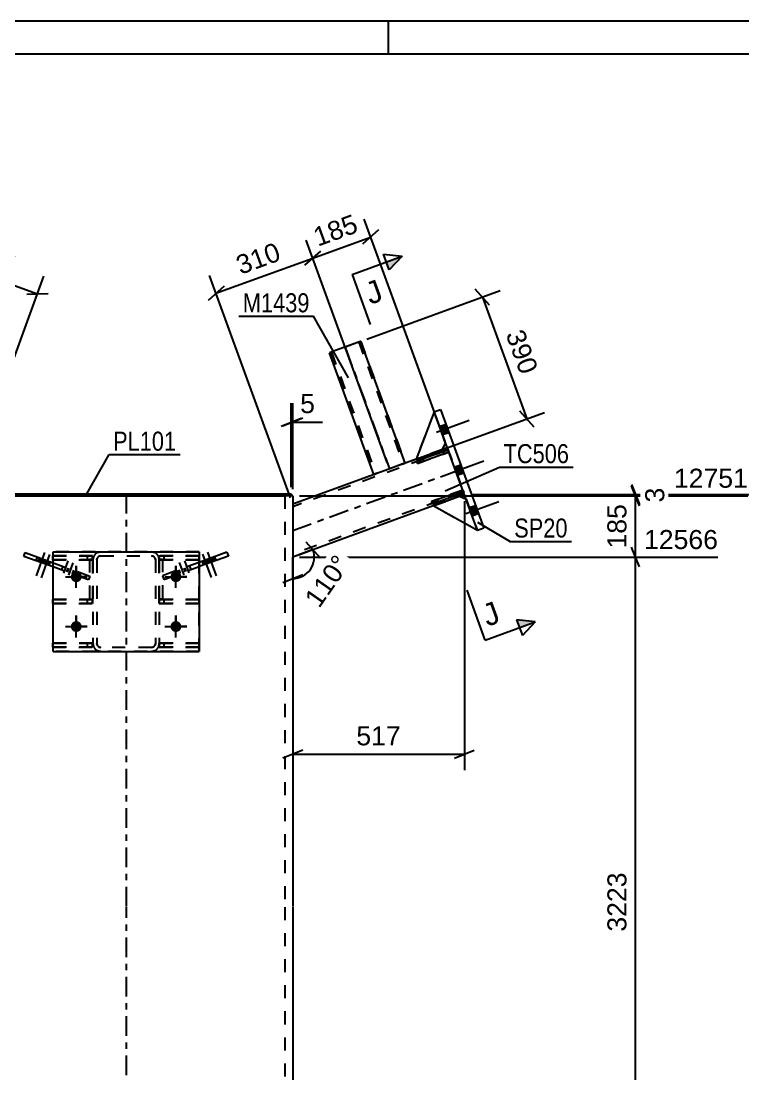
# Model space of a CAD drawing. Header units: millimetres. Extents: x 0 to 841, y 0 to 1249.
# Drawn here: x 365.7 to 474.3, y 435.5 to 594 of the extents above; entities that cross this region are included whole.
import ezdxf

# ---------------------------------------------------------------- set-up
doc = ezdxf.new("R2010")
doc.units = ezdxf.units.MM
doc.linetypes.add('DXK_LINE_DOT2', pattern=[3.9198, 1.9599, -1.9599])
doc.linetypes.add('DXK_LINE_DOT3', pattern=[5.9187, 2.979, -0.9799, 0.9799, -0.9799])
doc.styles.add('Arial', font='ARIAL.TTF', dxfattribs={"height": 0.2})
doc.styles.add('Arial Narrow', font='ARIALN.TTF', dxfattribs={"height": 0.2})

# ---------------------------------------------------------------- blocks, each defined once
blk = doc.blocks.new('Unknown-284856767-1127')
at = {"color": 5, "linetype": 'Continuous'}
for p, q in [((841, 594), (0, 594)), ((421, 589), (421, 594)), ((836, 589), (5, 589))]:
    blk.add_line(p, q, dxfattribs=at)
blk = doc.blocks.new('Bolt-284856767-4712 - 4704')
at = {"color": 1, "linetype": 'Continuous'}
for p, q in [((373.98, 511.99), (373.98, 510.89)), ((388.98, 511.99), (388.98, 510.89)), ((372.33, 510.34), (373.43, 510.34)), ((373.98, 508.69), (373.98, 509.79)), ((375.63, 510.34), (374.53, 510.34)), ((387.33, 510.34), (388.43, 510.34)), ((388.98, 508.69), (388.98, 509.79)), ((390.63, 510.34), (389.53, 510.34)), ((373.98, 504.49), (373.98, 503.39)), ((388.98, 504.49), (388.98, 503.39)), ((372.33, 502.84), (373.43, 502.84)), ((375.63, 502.84), (374.53, 502.84)), ((387.33, 502.84), (388.43, 502.84)), ((390.63, 502.84), (389.53, 502.84)), ((373.98, 501.19), (373.98, 502.29)), ((388.98, 501.19), (388.98, 502.29))]:
    blk.add_line(p, q, dxfattribs=at)
blk = doc.blocks.new('Part-284856767-4914 - 4704')
at = {"color": 7, "linetype": 'DXK_LINE_DOT2'}
for p, q in [((416.46, 545.64), (412.41, 544.17)), ((416.35, 545.6), (412.41, 544.17)), ((416.5, 545.66), (412.56, 544.23)), ((416.35, 545.6), (416.44, 545.64)), ((416.44, 545.64), (416.46, 545.64)), ((416.64, 545.71), (416.46, 545.64)), ((416.46, 545.64), (416.5, 545.66)), ((416.5, 545.66), (416.52, 545.67)), ((416.5, 545.66), (416.52, 545.67)), ((416.52, 545.67), (416.52, 545.67)), ((416.52, 545.67), (423.19, 527.34)), ((416.52, 545.67), (423.19, 527.34)), ((416.76, 545.75), (416.64, 545.71)), ((416.8, 545.77), (416.76, 545.75)), ((416.8, 545.77), (423.47, 527.44)), ((412.15, 544.08), (412.11, 544.06)), ((412.11, 544.06), (418.78, 525.73)), ((412.27, 544.12), (412.15, 544.08)), ((412.41, 544.17), (412.27, 544.12)), ((412.39, 544.16), (412.41, 544.17)), ((412.39, 544.16), (412.41, 544.17)), ((412.39, 544.16), (412.39, 544.16)), ((412.39, 544.16), (419.06, 525.83)), ((412.39, 544.16), (419.06, 525.84)), ((412.41, 544.17), (412.45, 544.19)), ((412.45, 544.19), (412.47, 544.19)), ((412.47, 544.19), (412.56, 544.23)), ((423.13, 527.32), (419.12, 525.86)), ((423.13, 527.32), (419.12, 525.86)), ((423.02, 527.28), (419.14, 525.87)), ((423.11, 527.31), (419.23, 525.9)), ((423.11, 527.31), (423.02, 527.28)), ((423.17, 527.33), (423.11, 527.31)), ((423.11, 527.31), (423.17, 527.33)), ((423.13, 527.32), (423.31, 527.38)), ((423.31, 527.38), (423.13, 527.32)), ((423.19, 527.34), (423.17, 527.33)), ((423.17, 527.33), (423.19, 527.34)), ((423.19, 527.34), (423.19, 527.34)), ((423.31, 527.38), (423.43, 527.43)), ((423.43, 527.43), (423.31, 527.38)), ((423.43, 527.43), (423.47, 527.44)), ((423.47, 527.44), (423.43, 527.43)), ((423.47, 527.44), (423.47, 527.45)), ((423.47, 527.44), (423.47, 527.44)), ((418.78, 525.73), (418.77, 525.74)), ((418.82, 525.75), (418.78, 525.73)), ((418.78, 525.73), (418.82, 525.75)), ((418.78, 525.73), (418.78, 525.73)), ((418.94, 525.79), (418.82, 525.75)), ((418.82, 525.75), (418.94, 525.79)), ((419.12, 525.86), (418.94, 525.79)), ((418.94, 525.79), (419.12, 525.86)), ((419.06, 525.84), (419.06, 525.83)), ((419.08, 525.84), (419.06, 525.84)), ((419.06, 525.83), (419.08, 525.84)), ((419.14, 525.87), (419.08, 525.84)), ((419.08, 525.84), (419.14, 525.86)), ((419.14, 525.86), (419.23, 525.9))]:
    blk.add_line(p, q, dxfattribs=at)
at = {"color": 2, "linetype": 'Continuous'}
for p, q in [((416.46, 545.64), (412.45, 544.19)), ((416.46, 545.64), (416.64, 545.71)), ((416.64, 545.71), (416.76, 545.75)), ((416.76, 545.75), (416.8, 545.77)), ((416.8, 545.77), (416.8, 545.77)), ((423.47, 527.45), (416.8, 545.77)), ((412.11, 544.06), (412.15, 544.07)), ((412.11, 544.06), (412.11, 544.06)), ((418.77, 525.74), (412.11, 544.06)), ((412.15, 544.07), (412.27, 544.12)), ((412.27, 544.12), (412.45, 544.19))]:
    blk.add_line(p, q, dxfattribs=at)
at = {"color": 7, "linetype": 'DXK_LINE_DOT3'}
blk.add_line((414.46, 544.91), (421.13, 526.59), dxfattribs=at)
blk = doc.blocks.new('Bolt-284856767-4799 - 4704')
at = {"linetype": 'Continuous'}
for points in [[(430.06, 532.08), (429.61, 533.3), (428.67, 532.96), (429.12, 531.74)], [(430.06, 532.08), (429.61, 533.3), (428.67, 532.96), (429.12, 531.74)], [(430.06, 532.08), (429.61, 533.3), (428.67, 532.96), (429.12, 531.74)], [(432.28, 525.97), (431.83, 527.19), (430.89, 526.85), (431.34, 525.63)], [(432.28, 525.97), (431.83, 527.19), (430.89, 526.85), (431.34, 525.63)], [(434.5, 519.86), (434.06, 521.08), (433.12, 520.74), (433.56, 519.52)], [(434.5, 519.86), (434.06, 521.08), (433.12, 520.74), (433.56, 519.52)], [(434.5, 519.86), (434.06, 521.08), (433.12, 520.74), (433.56, 519.52)]]:
    blk.add_hatch(color=1, dxfattribs=at).paths.add_polyline_path(points)
at = {"color": 1, "linetype": 'Continuous'}
for p, q in [((428.19, 532.09), (433.12, 533.89)), ((428.19, 532.09), (433.12, 533.89)), ((428.19, 532.09), (433.12, 533.89)), ((428.67, 532.96), (429.61, 533.3)), ((428.67, 532.96), (429.61, 533.3)), ((428.67, 532.96), (429.61, 533.3)), ((429.12, 531.74), (430.06, 532.08)), ((429.12, 531.74), (430.06, 532.08)), ((429.12, 531.74), (430.06, 532.08)), ((430.41, 525.98), (435.35, 527.78)), ((430.41, 525.98), (435.35, 527.78)), ((430.89, 526.85), (431.83, 527.19)), ((430.89, 526.85), (431.83, 527.19)), ((431.34, 525.63), (432.28, 525.97)), ((431.34, 525.63), (432.28, 525.97)), ((432.63, 519.88), (437.57, 521.67)), ((432.63, 519.88), (437.57, 521.67)), ((432.63, 519.88), (437.57, 521.67)), ((433.12, 520.74), (434.06, 521.08)), ((433.12, 520.74), (434.06, 521.08)), ((433.12, 520.74), (434.06, 521.08)), ((433.56, 519.52), (434.5, 519.86)), ((433.56, 519.52), (434.5, 519.86)), ((433.56, 519.52), (434.5, 519.86))]:
    blk.add_line(p, q, dxfattribs=at)
blk = doc.blocks.new('Bolt-284856767-4801 - 4704')
at = {"linetype": 'Continuous'}
for points in [[(373.15, 510.34, -1), (374.8, 510.34, -1)], [(388.15, 510.34, -1), (389.8, 510.34, -1)], [(373.15, 502.84, -1), (374.8, 502.84, -1)], [(388.15, 502.84, -1), (389.8, 502.84, -1)]]:
    blk.add_hatch(color=1, dxfattribs=at).paths.add_polyline_path(points)
at = {"color": 1, "linetype": 'Continuous'}
for p, q in [((373.98, 508.69), (373.98, 511.99)), ((388.98, 508.69), (388.98, 511.99)), ((372.33, 510.34), (375.63, 510.34)), ((387.33, 510.34), (390.63, 510.34)), ((373.98, 501.19), (373.98, 504.49)), ((388.98, 501.19), (388.98, 504.49)), ((372.33, 502.84), (375.63, 502.84)), ((387.33, 502.84), (390.63, 502.84))]:
    blk.add_line(p, q, dxfattribs=at)
blk = doc.blocks.new('Part-284856767-4922 - 4704')
at = {"color": 2, "linetype": 'Continuous'}
for p, q in [((427.87, 535.17), (425.14, 528.05)), ((425.14, 528.05), (429.13, 529.51)), ((429.13, 529.51), (429.58, 530.47))]:
    blk.add_line(p, q, dxfattribs=at)
at = {"color": 7, "linetype": 'DXK_LINE_DOT2'}
blk.add_line((429.58, 530.47), (427.87, 535.17), dxfattribs=at)
blk = doc.blocks.new('Part-284856767-4806 - 4704')
at = {"color": 7, "linetype": 'DXK_LINE_DOT2'}
for p, q in [((432.16, 523.37), (427.46, 521.66)), ((431.45, 523.12), (431.59, 522.74)), ((432.3, 523), (432.16, 523.37)), ((427.46, 521.66), (427.6, 521.29)), ((427.6, 521.29), (432.3, 523))]:
    blk.add_line(p, q, dxfattribs=at)
blk = doc.blocks.new('Part-284856767-4807 - 4704')
at = {"color": 2, "linetype": 'Continuous'}
for p, q in [((425.24, 527.77), (429.94, 529.48)), ((429.94, 529.48), (430.07, 529.11)), ((430.07, 529.11), (425.37, 527.4)), ((425.37, 527.4), (425.24, 527.77))]:
    blk.add_line(p, q, dxfattribs=at)
at = {"color": 7, "linetype": 'DXK_LINE_DOT2'}
blk.add_line((429.37, 528.85), (429.23, 529.23), dxfattribs=at)
blk = doc.blocks.new('Part-284856767-4884 - 4704')
at = {"color": 2, "linetype": 'Continuous'}
for p, q in [((427.87, 535.17), (428.81, 535.51)), ((434.37, 517.31), (427.87, 535.17)), ((428.81, 535.51), (435.31, 517.65)), ((435.31, 517.65), (434.37, 517.31))]:
    blk.add_line(p, q, dxfattribs=at)
blk = doc.blocks.new('Part-284856767-4756 - 4704')
at = {"color": 7, "linetype": 'DXK_LINE_DOT2'}
for p, q in [((370.48, 499.09), (370.48, 514.09)), ((392.48, 514.09), (370.48, 514.09)), ((392.48, 499.09), (392.48, 514.09)), ((392.48, 499.09), (370.48, 499.09))]:
    blk.add_line(p, q, dxfattribs=at)
blk = doc.blocks.new('Part-284856767-4758 - 4704')
at = {"color": 7, "linetype": 'DXK_LINE_DOT2'}
for p, q in [((377.22, 514), (377.68, 514.09)), ((377.68, 514.09), (377.22, 514)), ((377.68, 514.09), (385.28, 514.09)), ((385.28, 514.09), (385.74, 514)), ((385.74, 514), (385.28, 514.09)), ((376.48, 512.89), (376.57, 513.35)), ((376.57, 513.35), (376.48, 512.89)), ((376.48, 512.89), (376.48, 500.29)), ((377.12, 513.12), (377.08, 512.89)), ((377.08, 512.89), (377.12, 513.12)), ((377.08, 512.89), (377.08, 500.29)), ((377.68, 513.49), (377.45, 513.45)), ((377.45, 513.45), (377.68, 513.49)), ((377.68, 513.49), (385.28, 513.49)), ((385.51, 513.45), (385.28, 513.49)), ((385.28, 513.49), (385.51, 513.45)), ((385.88, 512.89), (385.83, 513.12)), ((385.83, 513.12), (385.88, 512.89)), ((385.88, 512.89), (385.88, 500.29)), ((386.39, 513.35), (386.48, 512.89)), ((386.48, 512.89), (386.39, 513.35)), ((386.48, 512.89), (386.48, 500.29)), ((376.57, 499.83), (376.48, 500.29)), ((376.48, 500.29), (376.57, 499.83)), ((377.08, 500.29), (377.12, 500.06)), ((377.12, 500.06), (377.08, 500.29)), ((377.45, 499.74), (377.68, 499.69)), ((377.68, 499.69), (377.45, 499.74)), ((385.28, 499.69), (377.68, 499.69)), ((385.28, 499.69), (385.51, 499.74)), ((385.51, 499.74), (385.28, 499.69)), ((385.83, 500.06), (385.88, 500.29)), ((385.88, 500.29), (385.83, 500.06)), ((386.48, 500.29), (386.39, 499.83)), ((386.39, 499.83), (386.48, 500.29)), ((377.68, 499.09), (377.22, 499.18)), ((377.22, 499.18), (377.68, 499.09)), ((377.68, 499.09), (385.28, 499.09)), ((385.74, 499.18), (385.28, 499.09)), ((385.28, 499.09), (385.74, 499.18))]:
    blk.add_line(p, q, dxfattribs=at)
at = {"color": 7, "linetype": 'DXK_LINE_DOT3'}
blk.add_line((381.48, 506.59), (381.48, 506.59), dxfattribs=at)
at = {"color": 7, "linetype": 'DXK_LINE_DOT2'}
for centre, radius, start, end in [((377.68, 512.89), 1.2, 112.5, 157.5), ((377.68, 512.89), 1.2, 112.5, 157.5), ((385.28, 512.89), 1.2, 22.5, 67.5), ((385.28, 512.89), 1.2, 22.5, 67.5), ((377.68, 512.89), 0.6, 112.5, 157.5), ((377.68, 512.89), 0.6, 112.5, 157.5), ((385.28, 512.89), 0.6, 22.5, 67.5), ((385.28, 512.89), 0.6, 22.5, 67.5), ((377.68, 500.29), 1.2, 202.5, 247.5), ((377.68, 500.29), 1.2, 202.5, 247.5), ((377.68, 500.29), 0.6, 202.5, 247.5), ((377.68, 500.29), 0.6, 202.5, 247.5), ((385.28, 500.29), 0.6, 292.5, 337.5), ((385.28, 500.29), 0.6, 292.5, 337.5), ((385.28, 500.29), 1.2, 292.5, 337.5), ((385.28, 500.29), 1.2, 292.5, 337.5)]:
    blk.add_arc(centre, radius, start, end, dxfattribs=at)
blk = doc.blocks.new('Part-284856767-4789 - 4704')
at = {"color": 7, "linetype": 'DXK_LINE_DOT2'}
for p, q in [((429.13, 529.51), (425.14, 528.05)), ((429.83, 529.76), (432.4, 522.72)), ((429.97, 529.39), (406.56, 520.87)), ((432.26, 523.09), (406.56, 513.74)), ((431.69, 522.46), (427.7, 521.01)), ((406.56, 521.29), (406.56, 513.31))]:
    blk.add_line(p, q, dxfattribs=at)
at = {"color": 2, "linetype": 'Continuous'}
for p, q in [((429.83, 529.76), (429.13, 529.51)), ((425.14, 528.05), (406.56, 521.29)), ((432.4, 522.72), (431.69, 522.46)), ((427.7, 521.01), (406.56, 513.31))]:
    blk.add_line(p, q, dxfattribs=at)
at = {"color": 7, "linetype": 'DXK_LINE_DOT3'}
blk.add_line((406.56, 517.3), (431.12, 526.24), dxfattribs=at)
blk = doc.blocks.new('Part-284856767-4790 - 4704')
at = {"color": 2, "linetype": 'Continuous'}
for p, q in [((370.48, 499.09), (370.48, 514.09)), ((370.48, 514.09), (392.48, 514.09)), ((392.48, 514.09), (392.48, 499.09)), ((370.48, 499.09), (392.48, 499.09))]:
    blk.add_line(p, q, dxfattribs=at)
blk = doc.blocks.new('Part-284856767-4924 - 4704')
at = {"color": 2, "linetype": 'Continuous'}
for p, q in [((427.7, 521.01), (431.69, 522.46)), ((431.69, 522.46), (432.66, 522.01)), ((434.37, 517.31), (427.7, 521.01))]:
    blk.add_line(p, q, dxfattribs=at)
at = {"color": 7, "linetype": 'DXK_LINE_DOT2'}
blk.add_line((432.66, 522.01), (434.37, 517.31), dxfattribs=at)
blk = doc.blocks.new('Part-284856767-4805 - 4704')
at = {"color": 7, "linetype": 'DXK_LINE_DOT2'}
for p, q in [((429.94, 529.48), (425.24, 527.77)), ((430.07, 529.11), (429.94, 529.48)), ((425.37, 527.4), (430.07, 529.11)), ((429.37, 528.85), (429.23, 529.23)), ((425.24, 527.77), (425.37, 527.4))]:
    blk.add_line(p, q, dxfattribs=at)
blk = doc.blocks.new('Bolt-284856767-4815 - 4704')
at = {"linetype": 'Continuous'}
for points in [[(369.28, 512.89), (368.44, 513.2), (368.23, 512.63), (369.08, 512.33)], [(370.04, 512.61), (369.2, 512.92), (368.99, 512.36), (369.84, 512.05)]]:
    blk.add_hatch(color=1, dxfattribs=at).paths.add_polyline_path(points)
at = {"color": 1, "linetype": 'Continuous'}
for p, q in [((369.2, 513.98), (367.92, 510.46)), ((369.96, 513.71), (368.68, 510.18)), ((368.44, 513.2), (368.23, 512.63)), ((369.2, 512.92), (368.99, 512.36)), ((369.28, 512.89), (369.08, 512.33)), ((370.04, 512.61), (369.84, 512.05))]:
    blk.add_line(p, q, dxfattribs=at)
at = {"color": 1, "linetype": 'DXK_LINE_DOT2'}
for p, q in [((372.71, 512.71), (371.42, 509.18)), ((373.47, 512.43), (372.19, 508.91)), ((371.94, 511.92), (371.74, 511.36)), ((372.7, 511.64), (372.5, 511.08)), ((372.79, 511.61), (372.58, 511.05)), ((373.55, 511.34), (373.35, 510.77))]:
    blk.add_line(p, q, dxfattribs=at)
blk = doc.blocks.new('Bolt-284856767-4818 - 4704')
at = {"linetype": 'Continuous'}
for points in [[(393.75, 512.96), (392.91, 512.65), (393.11, 512.09), (393.96, 512.4)], [(394.52, 513.24), (393.67, 512.93), (393.88, 512.37), (394.72, 512.67)]]:
    blk.add_hatch(color=1, dxfattribs=at).paths.add_polyline_path(points)
at = {"color": 1, "linetype": 'Continuous'}
for p, q in [((392.99, 513.75), (394.27, 510.22)), ((393.75, 514.02), (395.04, 510.5)), ((392.91, 512.65), (393.11, 512.09)), ((393.67, 512.93), (393.88, 512.37)), ((393.75, 512.96), (393.96, 512.4)), ((394.52, 513.24), (394.72, 512.67))]:
    blk.add_line(p, q, dxfattribs=at)
at = {"color": 1, "linetype": 'DXK_LINE_DOT2'}
for p, q in [((389.48, 512.47), (390.77, 508.95)), ((390.25, 512.75), (391.53, 509.22)), ((389.4, 511.38), (389.61, 510.81)), ((390.17, 511.65), (390.37, 511.09)), ((390.25, 511.68), (390.45, 511.12)), ((391.01, 511.96), (391.22, 511.4))]:
    blk.add_line(p, q, dxfattribs=at)
blk = doc.blocks.new('Part-284856767-4841 - 4704')
at = {"color": 7, "linetype": 'DXK_LINE_DOT2'}
for p, q in [((376.48, 512.93), (375.98, 512.93)), ((375.98, 512.93), (375.98, 506.93)), ((376.48, 506.93), (376.48, 512.93)), ((375.98, 506.93), (376.48, 506.93))]:
    blk.add_line(p, q, dxfattribs=at)
blk = doc.blocks.new('Part-284856767-4844 - 4704')
at = {"color": 7, "linetype": 'DXK_LINE_DOT2'}
for p, q in [((386.48, 506.97), (386.48, 512.97)), ((386.48, 512.97), (386.98, 512.97)), ((386.98, 512.97), (386.98, 506.97)), ((386.98, 506.97), (386.48, 506.97))]:
    blk.add_line(p, q, dxfattribs=at)
blk = doc.blocks.new('Part-284856767-4849 - 4704')
at = {"color": 2, "linetype": 'Continuous'}
for p, q in [((356.81, 522.84), (356.81, 522.54)), ((356.81, 522.84), (406.31, 522.84)), ((356.81, 522.54), (357.94, 522.54)), ((406.31, 522.54), (405.18, 522.54)), ((406.31, 522.84), (406.31, 522.54))]:
    blk.add_line(p, q, dxfattribs=at)
at = {"color": 7, "linetype": 'DXK_LINE_DOT2'}
blk.add_line((357.94, 522.54), (405.18, 522.54), dxfattribs=at)
blk = doc.blocks.new('Part-284856767-4852 - 4704')
at = {"color": 7, "linetype": 'DXK_LINE_DOT2'}
for p, q in [((386.48, 499.72), (386.48, 500.32)), ((386.48, 500.32), (392.48, 500.32)), ((392.48, 499.72), (386.48, 499.72)), ((387.23, 499.72), (387.23, 500.32)), ((392.48, 500.32), (392.48, 499.72))]:
    blk.add_line(p, q, dxfattribs=at)
blk = doc.blocks.new('Part-284856767-4853 - 4704')
at = {"color": 7, "linetype": 'DXK_LINE_DOT2'}
for p, q in [((386.48, 512.87), (386.48, 513.47)), ((386.48, 513.47), (392.48, 513.47)), ((392.48, 512.87), (386.48, 512.87)), ((387.23, 512.87), (387.23, 513.47)), ((392.48, 513.47), (392.48, 512.87))]:
    blk.add_line(p, q, dxfattribs=at)
blk = doc.blocks.new('Part-284856767-4854 - 4704')
at = {"color": 7, "linetype": 'DXK_LINE_DOT2'}
for p, q in [((386.48, 506.3), (386.48, 506.9)), ((386.48, 506.9), (392.48, 506.9)), ((392.48, 506.3), (386.48, 506.3)), ((387.23, 506.3), (387.23, 506.9)), ((392.48, 506.9), (392.48, 506.3))]:
    blk.add_line(p, q, dxfattribs=at)
blk = doc.blocks.new('Part-284856767-4855 - 4704')
at = {"color": 2, "linetype": 'Continuous'}
for p, q in [((370.44, 500.32), (370.48, 500.32)), ((370.44, 499.72), (370.44, 500.32)), ((370.48, 499.72), (370.44, 499.72))]:
    blk.add_line(p, q, dxfattribs=at)
at = {"color": 7, "linetype": 'DXK_LINE_DOT2'}
for p, q in [((370.48, 500.32), (376.44, 500.32)), ((376.44, 499.72), (370.48, 499.72)), ((375.69, 499.72), (375.69, 500.32)), ((376.44, 500.32), (376.44, 499.72))]:
    blk.add_line(p, q, dxfattribs=at)
blk = doc.blocks.new('Part-284856767-4856 - 4704')
at = {"color": 7, "linetype": 'DXK_LINE_DOT2'}
for p, q in [((376.44, 513.47), (370.44, 513.47)), ((370.44, 513.47), (370.44, 512.87)), ((370.44, 512.87), (376.44, 512.87)), ((375.69, 512.87), (375.69, 513.47)), ((376.44, 512.87), (376.44, 513.47))]:
    blk.add_line(p, q, dxfattribs=at)
blk = doc.blocks.new('Part-284856767-4857 - 4704')
at = {"color": 7, "linetype": 'DXK_LINE_DOT2'}
for p, q in [((376.44, 506.9), (370.44, 506.9)), ((370.44, 506.9), (370.44, 506.3)), ((370.44, 506.3), (376.44, 506.3)), ((375.69, 506.3), (375.69, 506.9)), ((376.44, 506.3), (376.44, 506.9))]:
    blk.add_line(p, q, dxfattribs=at)
blk = doc.blocks.new('Part-284856767-4859 - 4704')
at = {"color": 2, "linetype": 'Continuous'}
for p, q in [((370.44, 513.47), (370.48, 513.47)), ((370.44, 512.87), (370.44, 513.47)), ((370.48, 512.87), (370.44, 512.87))]:
    blk.add_line(p, q, dxfattribs=at)
at = {"color": 7, "linetype": 'DXK_LINE_DOT2'}
for p, q in [((370.48, 513.47), (376.44, 513.47)), ((376.44, 512.87), (370.48, 512.87)), ((375.69, 512.87), (375.69, 513.47)), ((376.44, 513.47), (376.44, 512.87))]:
    blk.add_line(p, q, dxfattribs=at)
blk = doc.blocks.new('Part-284856767-4860 - 4704')
at = {"color": 2, "linetype": 'Continuous'}
for p, q in [((370.44, 506.9), (370.48, 506.9)), ((370.44, 506.3), (370.44, 506.9)), ((370.48, 506.3), (370.44, 506.3))]:
    blk.add_line(p, q, dxfattribs=at)
at = {"color": 7, "linetype": 'DXK_LINE_DOT2'}
for p, q in [((370.48, 506.9), (376.44, 506.9)), ((376.44, 506.3), (370.48, 506.3)), ((375.69, 506.3), (375.69, 506.9)), ((376.44, 506.9), (376.44, 506.3))]:
    blk.add_line(p, q, dxfattribs=at)
blk = doc.blocks.new('Part-284856767-4861 - 4704')
at = {"color": 7, "linetype": 'DXK_LINE_DOT2'}
for p, q in [((392.48, 500.32), (386.48, 500.32)), ((386.48, 500.32), (386.48, 499.72)), ((386.48, 499.72), (392.48, 499.72)), ((387.23, 499.72), (387.23, 500.32)), ((392.48, 499.72), (392.48, 500.32))]:
    blk.add_line(p, q, dxfattribs=at)
blk = doc.blocks.new('Part-284856767-4862 - 4704')
at = {"color": 7, "linetype": 'DXK_LINE_DOT2'}
for p, q in [((392.48, 513.47), (386.48, 513.47)), ((386.48, 513.47), (386.48, 512.87)), ((386.48, 512.87), (392.48, 512.87)), ((387.23, 512.87), (387.23, 513.47)), ((392.48, 512.87), (392.48, 513.47))]:
    blk.add_line(p, q, dxfattribs=at)
blk = doc.blocks.new('Part-284856767-4863 - 4704')
at = {"color": 7, "linetype": 'DXK_LINE_DOT2'}
for p, q in [((392.48, 506.9), (386.48, 506.9)), ((386.48, 506.9), (386.48, 506.3)), ((386.48, 506.3), (392.48, 506.3)), ((387.23, 506.3), (387.23, 506.9)), ((392.48, 506.3), (392.48, 506.9))]:
    blk.add_line(p, q, dxfattribs=at)
blk = doc.blocks.new('Part-284856767-4864 - 4704')
at = {"color": 7, "linetype": 'DXK_LINE_DOT2'}
for p, q in [((376.44, 500.32), (370.44, 500.32)), ((370.44, 500.32), (370.44, 499.72)), ((370.44, 499.72), (376.44, 499.72)), ((375.69, 499.72), (375.69, 500.32)), ((376.44, 499.72), (376.44, 500.32))]:
    blk.add_line(p, q, dxfattribs=at)
blk = doc.blocks.new('Part-284856767-4885 - 4704')
at = {"color": 7, "linetype": 'DXK_LINE_DOT2'}
for p, q in [((377.22, 514), (377.68, 514.09)), ((377.68, 514.09), (377.22, 514)), ((377.68, 514.09), (385.28, 514.09)), ((385.28, 514.09), (385.74, 514)), ((385.74, 514), (385.28, 514.09)), ((376.48, 512.89), (376.57, 513.35)), ((376.57, 513.35), (376.48, 512.89)), ((376.48, 512.89), (376.48, 500.29)), ((377.12, 513.12), (377.08, 512.89)), ((377.08, 512.89), (377.12, 513.12)), ((377.08, 512.89), (377.08, 500.29)), ((377.68, 513.49), (377.45, 513.45)), ((377.45, 513.45), (377.68, 513.49)), ((377.68, 513.49), (385.28, 513.49)), ((385.51, 513.45), (385.28, 513.49)), ((385.28, 513.49), (385.51, 513.45)), ((385.88, 512.89), (385.83, 513.12)), ((385.83, 513.12), (385.88, 512.89)), ((385.88, 512.89), (385.88, 500.29)), ((386.39, 513.35), (386.48, 512.89)), ((386.48, 512.89), (386.39, 513.35)), ((386.48, 512.89), (386.48, 500.29)), ((376.57, 499.83), (376.48, 500.29)), ((376.48, 500.29), (376.57, 499.83)), ((377.08, 500.29), (377.12, 500.06)), ((377.12, 500.06), (377.08, 500.29)), ((377.45, 499.74), (377.68, 499.69)), ((377.68, 499.69), (377.45, 499.74)), ((385.28, 499.69), (377.68, 499.69)), ((385.28, 499.69), (385.51, 499.74)), ((385.51, 499.74), (385.28, 499.69)), ((385.83, 500.06), (385.88, 500.29)), ((385.88, 500.29), (385.83, 500.06)), ((386.48, 500.29), (386.39, 499.83)), ((386.39, 499.83), (386.48, 500.29)), ((377.68, 499.09), (377.22, 499.18)), ((377.22, 499.18), (377.68, 499.09)), ((377.68, 499.09), (385.28, 499.09)), ((385.74, 499.18), (385.28, 499.09)), ((385.28, 499.09), (385.74, 499.18))]:
    blk.add_line(p, q, dxfattribs=at)
at = {"color": 7, "linetype": 'DXK_LINE_DOT3'}
blk.add_line((381.48, 506.59), (381.48, 506.59), dxfattribs=at)
at = {"color": 7, "linetype": 'DXK_LINE_DOT2'}
for centre, radius, start, end in [((377.68, 512.89), 1.2, 112.5, 157.5), ((377.68, 512.89), 1.2, 112.5, 157.5), ((385.28, 512.89), 1.2, 22.5, 67.5), ((385.28, 512.89), 1.2, 22.5, 67.5), ((377.68, 512.89), 0.6, 112.5, 157.5), ((377.68, 512.89), 0.6, 112.5, 157.5), ((385.28, 512.89), 0.6, 22.5, 67.5), ((385.28, 512.89), 0.6, 22.5, 67.5), ((377.68, 500.29), 1.2, 202.5, 247.5), ((377.68, 500.29), 1.2, 202.5, 247.5), ((377.68, 500.29), 0.6, 202.5, 247.5), ((377.68, 500.29), 0.6, 202.5, 247.5), ((385.28, 500.29), 0.6, 292.5, 337.5), ((385.28, 500.29), 0.6, 292.5, 337.5), ((385.28, 500.29), 1.2, 292.5, 337.5), ((385.28, 500.29), 1.2, 292.5, 337.5)]:
    blk.add_arc(centre, radius, start, end, dxfattribs=at)
blk = doc.blocks.new('Part-284856767-4899 - 4704')
at = {"color": 2, "linetype": 'Continuous'}
for p, q in [((358.96, 522.54), (405.18, 522.54)), ((406.56, 522.54), (406.31, 522.54)), ((406.56, 522.54), (406.56, 460.69)), ((406.56, 460.59), (406.56, 352.44))]:
    blk.add_line(p, q, dxfattribs=at)
at = {"color": 7, "linetype": 'DXK_LINE_DOT3'}
for p, q in [((381.56, 460.69), (381.56, 522.54)), ((381.56, 352.44), (381.56, 460.59))]:
    blk.add_line(p, q, dxfattribs=at)
at = {"color": 7, "linetype": 'DXK_LINE_DOT2'}
for p, q in [((406.31, 522.54), (404.16, 522.54)), ((405.36, 522.54), (405.36, 460.69)), ((405.36, 460.59), (405.36, 352.44))]:
    blk.add_line(p, q, dxfattribs=at)
blk = doc.blocks.new('Part-284856767-4917 - 4704')
at = {"color": 2, "linetype": 'Continuous'}
for p, q in [((366.09, 513.41), (366.29, 513.98)), ((366.29, 513.98), (370.48, 512.45)), ((370.48, 511.82), (366.09, 513.41))]:
    blk.add_line(p, q, dxfattribs=at)
at = {"color": 7, "linetype": 'DXK_LINE_DOT2'}
for p, q in [((367.92, 512.75), (368.12, 513.31)), ((370.48, 512.45), (376, 510.44)), ((375.8, 509.88), (370.48, 511.82)), ((373.54, 510.7), (373.74, 511.27)), ((376, 510.44), (375.8, 509.88))]:
    blk.add_line(p, q, dxfattribs=at)
blk = doc.blocks.new('Part-284856767-4921 - 4704')
at = {"color": 2, "linetype": 'Continuous'}
for p, q in [((427.46, 521.66), (432.16, 523.37)), ((432.16, 523.37), (432.3, 523)), ((427.6, 521.29), (427.46, 521.66)), ((432.3, 523), (427.6, 521.29))]:
    blk.add_line(p, q, dxfattribs=at)
at = {"color": 7, "linetype": 'DXK_LINE_DOT2'}
blk.add_line((431.59, 522.74), (431.45, 523.12), dxfattribs=at)
blk = doc.blocks.new('Part-284856767-4923 - 4704')
at = {"color": 7, "linetype": 'DXK_LINE_DOT2'}
for p, q in [((427.87, 535.17), (425.14, 528.05)), ((429.58, 530.47), (427.87, 535.17)), ((425.14, 528.05), (429.13, 529.51)), ((429.13, 529.51), (429.58, 530.47))]:
    blk.add_line(p, q, dxfattribs=at)
blk = doc.blocks.new('Part-284856767-4925 - 4704')
at = {"color": 7, "linetype": 'DXK_LINE_DOT2'}
for p, q in [((427.7, 521.01), (431.69, 522.46)), ((431.69, 522.46), (432.66, 522.01)), ((432.66, 522.01), (434.37, 517.31)), ((434.37, 517.31), (427.7, 521.01))]:
    blk.add_line(p, q, dxfattribs=at)
blk = doc.blocks.new('Part-284856767-4926 - 4704')
at = {"color": 2, "linetype": 'Continuous'}
for p, q in [((396.66, 514.02), (392.48, 512.5)), ((396.66, 514.02), (396.87, 513.45)), ((396.87, 513.45), (392.48, 511.86))]:
    blk.add_line(p, q, dxfattribs=at)
at = {"color": 7, "linetype": 'DXK_LINE_DOT2'}
for p, q in [((392.48, 512.5), (386.95, 510.48)), ((395.04, 512.79), (394.83, 513.35)), ((386.95, 510.48), (387.16, 509.92)), ((387.16, 509.92), (392.48, 511.86)), ((389.42, 510.74), (389.21, 511.31))]:
    blk.add_line(p, q, dxfattribs=at)
blk = doc.blocks.new('StraightDimension-284856767-4956 - 4704')
at = {"color": 7, "linetype": 'Continuous'}
for p, q in [((406.31, 523.84), (406.31, 536.47)), ((406.56, 523.54), (406.56, 536.47)), ((404.81, 533.02), (407.81, 534.22)), ((408.06, 534.22), (405.06, 533.02)), ((406.31, 533.62), (406.56, 533.62))]:
    blk.add_line(p, q, dxfattribs=at)
at = {"color": 0}
blk.add_wipeout([(410.51, 534.37), (410.51, 538.57), (407.08, 538.57), (407.08, 534.37)], dxfattribs=at)
at = {"color": 7, "linetype": 'Continuous'}
blk.add_line((406.56, 533.62), (411.03, 533.62), dxfattribs=at)
blk.add_line((406.56, 533.62), (411.03, 533.62), dxfattribs=at)
at = {"color": 3, "style": 'Arial'}
blk.add_text('5', height=2.87, dxfattribs=at).set_placement((407.68, 534.97))
blk = doc.blocks.new('StraightDimension-284856767-4995 - 4704')
at = {"color": 7, "linetype": 'Continuous'}
for p, q in [((432.4, 521.72), (432.4, 481.21)), ((406.56, 512.31), (406.56, 481.21)), ((408.06, 484.21), (405.06, 483.01)), ((406.56, 483.61), (432.4, 483.61)), ((430.9, 483.01), (433.9, 484.21))]:
    blk.add_line(p, q, dxfattribs=at)
at = {"color": 0}
blk.add_wipeout([(423.41, 484.36), (423.41, 488.56), (415.54, 488.56), (415.54, 484.36)], dxfattribs=at)
at = {"color": 3, "style": 'Arial'}
blk.add_text('517', height=2.865, dxfattribs=at).set_placement((416.14, 484.96))
blk = doc.blocks.new('StraightDimension-284856767-5069 - 4704')
at = {"color": 7, "linetype": 'Continuous'}
for p, q in [((342.78, 527.28), (354.97, 560.76)), ((355.61, 558.13), (352.38, 558.03)), ((354, 558.08), (368.12, 552.94)), ((356.9, 522.13), (369.1, 555.61)), ((366.51, 552.89), (369.74, 552.99))]:
    blk.add_line(p, q, dxfattribs=at)
at = {"color": 0}
blk.add_wipeout([(365.01, 554.87), (366.45, 558.81), (359.06, 561.51), (357.62, 557.56)], dxfattribs=at)
at = {"color": 3, "style": 'Arial'}
blk.add_text('301', height=2.865, rotation=-20.0191, dxfattribs=at).set_placement((358.39, 557.92))
blk = doc.blocks.new('StraightDimension-284856767-5088 - 4704')
at = {"color": 7, "linetype": 'Continuous'}
for p, q in [((429.49, 530.7), (417.32, 564.16)), ((409.58, 558.31), (418.29, 561.48)), ((419.5, 562.55), (417.09, 560.4)), ((420.78, 527.53), (408.61, 560.99)), ((408.38, 557.23), (410.79, 559.38))]:
    blk.add_line(p, q, dxfattribs=at)
at = {"color": 0}
blk.add_wipeout([(417.38, 561.94), (415.94, 565.89), (408.54, 563.2), (409.98, 559.25)], dxfattribs=at)
at = {"color": 3, "style": 'Arial'}
blk.add_text('185', height=2.865, rotation=20.002, dxfattribs=at).set_placement((410.34, 560.02))
blk = doc.blocks.new('StraightDimension-284856767-5094 - 4704')
at = {"color": 7, "linetype": 'Continuous'}
for p, q in [((420.78, 527.53), (408.61, 560.99)), ((395.01, 553.01), (409.58, 558.31)), ((408.38, 557.23), (410.79, 559.38)), ((406.22, 522.23), (394.04, 555.68)), ((396.22, 554.08), (393.81, 551.93))]:
    blk.add_line(p, q, dxfattribs=at)
at = {"color": 0}
blk.add_wipeout([(405.74, 557.71), (404.3, 561.65), (396.91, 558.96), (398.34, 555.02)], dxfattribs=at)
at = {"color": 3, "style": 'Arial'}
blk.add_text('310', height=2.865, rotation=20.002, dxfattribs=at).set_placement((398.7, 555.78))
blk = doc.blocks.new('StraightDimension-284856767-5142 - 4704')
at = {"color": 7, "linetype": 'Continuous'}
for p, q in [((417.74, 546.11), (437.81, 553.41)), ((436.21, 551.23), (434.05, 553.64)), ((435.13, 552.44), (441.8, 534.11)), ((424.41, 527.78), (444.48, 535.09)), ((440.72, 535.32), (442.88, 532.91))]:
    blk.add_line(p, q, dxfattribs=at)
at = {"color": 0}
blk.add_wipeout([(440.52, 539.83), (444.46, 541.27), (441.77, 548.67), (437.82, 547.23)], dxfattribs=at)
at = {"color": 3, "style": 'Arial'}
blk.add_text('390', height=2.865, rotation=-69.9983, dxfattribs=at).set_placement((438.59, 546.87))
blk = doc.blocks.new('StraightDimension-284856767-5256 - 4704')
at = {"color": 7, "linetype": 'Continuous'}
for p, q in [((458.75, 511.81), (457.55, 514.81)), ((407.56, 513.31), (470.57, 513.31)), ((458.15, 409.4), (458.15, 513.31)), ((457.55, 410.9), (458.75, 407.9)), ((421.65, 409.4), (468.34, 409.4))]:
    blk.add_line(p, q, dxfattribs=at)
at = {"color": 0, "linetype": 'Continuous'}
blk.add_wipeout([(471.17, 513.91), (471.17, 518.11), (458.85, 518.11), (458.85, 513.91)], dxfattribs=at)
at = {"color": 0}
blk.add_wipeout([(457.4, 466.4), (453.2, 466.4), (453.2, 456.31), (457.4, 456.31)], dxfattribs=at)
at = {"color": 3, "linetype": 'Continuous', "style": 'Arial'}
blk.add_text('12566', height=2.865, dxfattribs=at).set_placement((459.45, 514.51))
at = {"color": 3, "style": 'Arial'}
blk.add_text('3223', height=2.865, rotation=90.0002, dxfattribs=at).set_placement((456.8, 456.91))
blk = doc.blocks.new('StraightDimension-284856767-5266 - 4704')
at = {"color": 7, "linetype": 'Continuous'}
for p, q in [((457.55, 524.04), (458.75, 521.04)), ((407.56, 522.54), (475.07, 522.54)), ((458.15, 513.31), (458.15, 522.54)), ((458.75, 511.81), (457.55, 514.81)), ((407.56, 513.31), (470.57, 513.31))]:
    blk.add_line(p, q, dxfattribs=at)
at = {"color": 0, "linetype": 'Continuous'}
blk.add_wipeout([(475.67, 523.14), (475.67, 527.34), (463.35, 527.34), (463.35, 523.14)], dxfattribs=at)
at = {"color": 0}
blk.add_wipeout([(457.4, 521.86), (453.2, 521.86), (453.2, 513.99), (457.4, 513.99)], dxfattribs=at)
at = {"color": 3, "linetype": 'Continuous', "style": 'Arial'}
blk.add_text('12751', height=2.865, dxfattribs=at).set_placement((463.95, 523.74))
at = {"color": 3, "style": 'Arial'}
blk.add_text('185', height=2.865, rotation=90.0002, dxfattribs=at).set_placement((456.8, 514.59))
blk = doc.blocks.new('StraightDimension-284856767-5274 - 4704')
at = {"color": 7, "linetype": 'Continuous'}
for p, q in [((457.55, 524.22), (458.75, 521.22)), ((458.75, 521.04), (457.55, 524.04)), ((407.56, 522.54), (475.07, 522.54)), ((433.4, 522.72), (487.67, 522.72)), ((458.15, 522.54), (458.15, 522.72))]:
    blk.add_line(p, q, dxfattribs=at)
at = {"color": 0, "linetype": 'Continuous'}
blk.add_wipeout([(488.27, 523.32), (488.27, 527.52), (475.95, 527.52), (475.95, 523.32)], dxfattribs=at)
at = {"color": 0}
blk.add_wipeout([(463.1, 524.34), (458.9, 524.34), (458.9, 520.92), (463.1, 520.92)], dxfattribs=at)
at = {"color": 3, "linetype": 'Continuous', "style": 'Arial'}
blk.add_text('12754', height=2.865, dxfattribs=at).set_placement((476.55, 523.92))
at = {"color": 3, "style": 'Arial'}
blk.add_text('3', height=2.87, rotation=90.0002, dxfattribs=at).set_placement((462.5, 521.52))
blk = doc.blocks.new('AngleDimension-284856767-5287 - 4704')
at = {"color": 7, "linetype": 'Continuous'}
for p, q in [((408.53, 515.62), (410.68, 513.21)), ((409.6, 514.42), (406.56, 513.31)), ((407.5, 513.65), (409.6, 514.42)), ((406.56, 510.07), (406.56, 513.31)), ((405.06, 509.47), (408.06, 510.67))]:
    blk.add_line(p, q, dxfattribs=at)
blk.add_arc((406.56, 513.31), 3.24, 270, 19.9999, dxfattribs=at)
at = {"color": 0}
blk.add_wipeout([(416.11, 512.4), (412.67, 514.81), (407.23, 507.06), (410.67, 504.65)], dxfattribs=at)
at = {"color": 3, "style": 'Arial'}
blk.add_text('110°', height=2.865, rotation=54.9982, dxfattribs=at).set_placement((410.53, 505.48))
blk = doc.blocks.new('Mark-284856767-4785 - 4704')
at = {"color": 0}
blk.add_wipeout([(448.18, 527.44), (448.18, 530.44), (438.31, 530.44), (438.31, 527.44)], dxfattribs=at)
blk.add_wipeout([(448.18, 527.44), (448.18, 530.44), (438.31, 530.44), (438.31, 527.44)], dxfattribs=at)
at = {"color": 30, "linetype": 'Continuous'}
for p, q in [((429.49, 523.28), (437.71, 526.84)), ((437.71, 526.84), (448.78, 526.84))]:
    blk.add_line(p, q, dxfattribs=at)
at = {"color": 3, "style": 'Arial Narrow'}
blk.add_text('TC506', height=2.863, dxfattribs=at).set_placement((438.31, 527.44))
blk = doc.blocks.new('Mark-284856767-4910 - 4704')
at = {"color": 0}
blk.add_wipeout([(409.1, 550.15), (409.1, 553.15), (399.05, 553.15), (399.05, 550.15)], dxfattribs=at)
blk.add_wipeout([(409.1, 550.15), (409.1, 553.15), (399.05, 553.15), (399.05, 550.15)], dxfattribs=at)
at = {"color": 30, "linetype": 'Continuous'}
for p in [(398.45, 549.55), (414.94, 540.3)]:
    blk.add_line(p, (409.7, 549.55), dxfattribs=at)
at = {"color": 3, "style": 'Arial Narrow'}
blk.add_text('M1439', height=2.863, dxfattribs=at).set_placement((399.05, 550.15))
blk = doc.blocks.new('Mark-284856767-4845 - 4704')
at = {"color": 0}
blk.add_wipeout([(389.02, 529.32), (389.02, 532.32), (379.52, 532.32), (379.52, 529.32)], dxfattribs=at)
blk.add_wipeout([(389.02, 529.32), (389.02, 532.32), (379.52, 532.32), (379.52, 529.32)], dxfattribs=at)
at = {"color": 30, "linetype": 'Continuous'}
for p, q in [((375.55, 522.84), (378.92, 528.72)), ((378.92, 528.72), (389.62, 528.72))]:
    blk.add_line(p, q, dxfattribs=at)
at = {"color": 3, "style": 'Arial Narrow'}
blk.add_text('PL101', height=2.863, dxfattribs=at).set_placement((379.52, 529.32))
blk = doc.blocks.new('Mark-284856767-4880 - 4704')
at = {"color": 0}
blk.add_wipeout([(447.95, 516.24), (447.95, 519.24), (439.91, 519.24), (439.91, 516.24)], dxfattribs=at)
blk.add_wipeout([(447.95, 516.24), (447.95, 519.24), (439.91, 519.24), (439.91, 516.24)], dxfattribs=at)
at = {"color": 30, "linetype": 'Continuous'}
for p, q in [((434.38, 518.54), (439.31, 515.64)), ((439.31, 515.64), (448.55, 515.64))]:
    blk.add_line(p, q, dxfattribs=at)
at = {"color": 3, "style": 'Arial Narrow'}
blk.add_text('SP20', height=2.863, dxfattribs=at).set_placement((439.91, 516.24))
blk = doc.blocks.new('SectionMark-284856767-5290 - 4704')
at = {"linetype": 'Continuous'}
for points in [[(421.09, 556.55), (420.67, 557.73), (423.02, 558.58)], [(440.7, 502.69), (440.27, 503.86), (443.05, 503.54)]]:
    blk.add_hatch(color=6, dxfattribs=at).paths.add_polyline_path(points)
at = {"color": 6, "linetype": 'Continuous'}
for p, q in [((421.09, 556.55), (420.24, 558.9)), ((420.24, 558.9), (423.02, 558.58)), ((423.02, 558.58), (421.09, 556.55)), ((443.05, 503.54), (440.27, 503.86)), ((440.27, 503.86), (441.13, 501.51)), ((443.05, 503.54), (441.13, 501.51))]:
    blk.add_line(p, q, dxfattribs=at)
at = {"color": 0, "linetype": 'Continuous'}
for points in [[(420.43, 552.05), (419.23, 555.34), (417.04, 554.54), (418.23, 551.25)], [(438.07, 503.59), (436.87, 506.88), (434.68, 506.08), (435.87, 502.79)]]:
    blk.add_wipeout(points, dxfattribs=at)
at = {"color": 6, "linetype": 'Continuous'}
for p, q in [((415.5, 555.85), (423.02, 558.58)), ((415.5, 555.85), (418.23, 548.33)), ((435.53, 500.8), (432.8, 508.32)), ((435.53, 500.8), (443.05, 503.54))]:
    blk.add_line(p, q, dxfattribs=at)
at = {"color": 3, "linetype": 'Continuous', "style": 'Arial'}
for p in [(418.23, 551.25), (435.87, 502.79)]:
    blk.add_text('J', height=3.34, rotation=20.002, dxfattribs=at).set_placement(p)

msp = doc.modelspace()

# ---------------------------------------------------------------- block references
for name in ['Unknown-284856767-1127', 'Part-284856767-4914 - 4704', 'Part-284856767-4922 - 4704', 'Part-284856767-4923 - 4704', 'Part-284856767-4884 - 4704', 'Bolt-284856767-4799 - 4704', 'Part-284856767-4789 - 4704', 'Part-284856767-4807 - 4704', 'Part-284856767-4805 - 4704', 'Part-284856767-4806 - 4704', 'Part-284856767-4921 - 4704', 'Part-284856767-4899 - 4704', 'Part-284856767-4849 - 4704', 'Part-284856767-4924 - 4704', 'Part-284856767-4925 - 4704', 'Part-284856767-4917 - 4704', 'Bolt-284856767-4815 - 4704', 'Part-284856767-4756 - 4704', 'Part-284856767-4790 - 4704', 'Part-284856767-4758 - 4704', 'Part-284856767-4885 - 4704', 'Part-284856767-4926 - 4704', 'Bolt-284856767-4818 - 4704', 'Part-284856767-4856 - 4704', 'Part-284856767-4859 - 4704', 'Part-284856767-4841 - 4704', 'Part-284856767-4853 - 4704', 'Part-284856767-4862 - 4704', 'Part-284856767-4844 - 4704', 'Bolt-284856767-4712 - 4704', 'Bolt-284856767-4801 - 4704', 'Part-284856767-4857 - 4704', 'Part-284856767-4860 - 4704', 'Part-284856767-4854 - 4704', 'Part-284856767-4863 - 4704', 'Part-284856767-4855 - 4704', 'Part-284856767-4864 - 4704', 'Part-284856767-4852 - 4704', 'Part-284856767-4861 - 4704']:
    msp.add_blockref(name, (0, 0))

# ---------------------------------------------------------------- next in the draw order: block references
for name in ['StraightDimension-284856767-5069 - 4704', 'StraightDimension-284856767-4956 - 4704', 'Mark-284856767-4845 - 4704', 'StraightDimension-284856767-4995 - 4704']:
    msp.add_blockref(name, (0, 0))

# ---------------------------------------------------------------- next in the draw order: block references
for name in ['StraightDimension-284856767-5088 - 4704', 'StraightDimension-284856767-5256 - 4704']:
    msp.add_blockref(name, (0, 0))

# ---------------------------------------------------------------- next in the draw order: block references
msp.add_blockref('StraightDimension-284856767-5094 - 4704', (0, 0))

# ---------------------------------------------------------------- next in the draw order: block references
for name in ['StraightDimension-284856767-5142 - 4704', 'Mark-284856767-4910 - 4704']:
    msp.add_blockref(name, (0, 0))

# ---------------------------------------------------------------- next in the draw order: block references
msp.add_blockref('StraightDimension-284856767-5266 - 4704', (0, 0))

# ---------------------------------------------------------------- next in the draw order: block references
for name in ['StraightDimension-284856767-5274 - 4704', 'Mark-284856767-4880 - 4704', 'AngleDimension-284856767-5287 - 4704']:
    msp.add_blockref(name, (0, 0))

# ---------------------------------------------------------------- next in the draw order: block references
msp.add_blockref('Mark-284856767-4785 - 4704', (0, 0))

# ---------------------------------------------------------------- next in the draw order: block references
msp.add_blockref('SectionMark-284856767-5290 - 4704', (0, 0))

doc.saveas('drawing.dxf')
